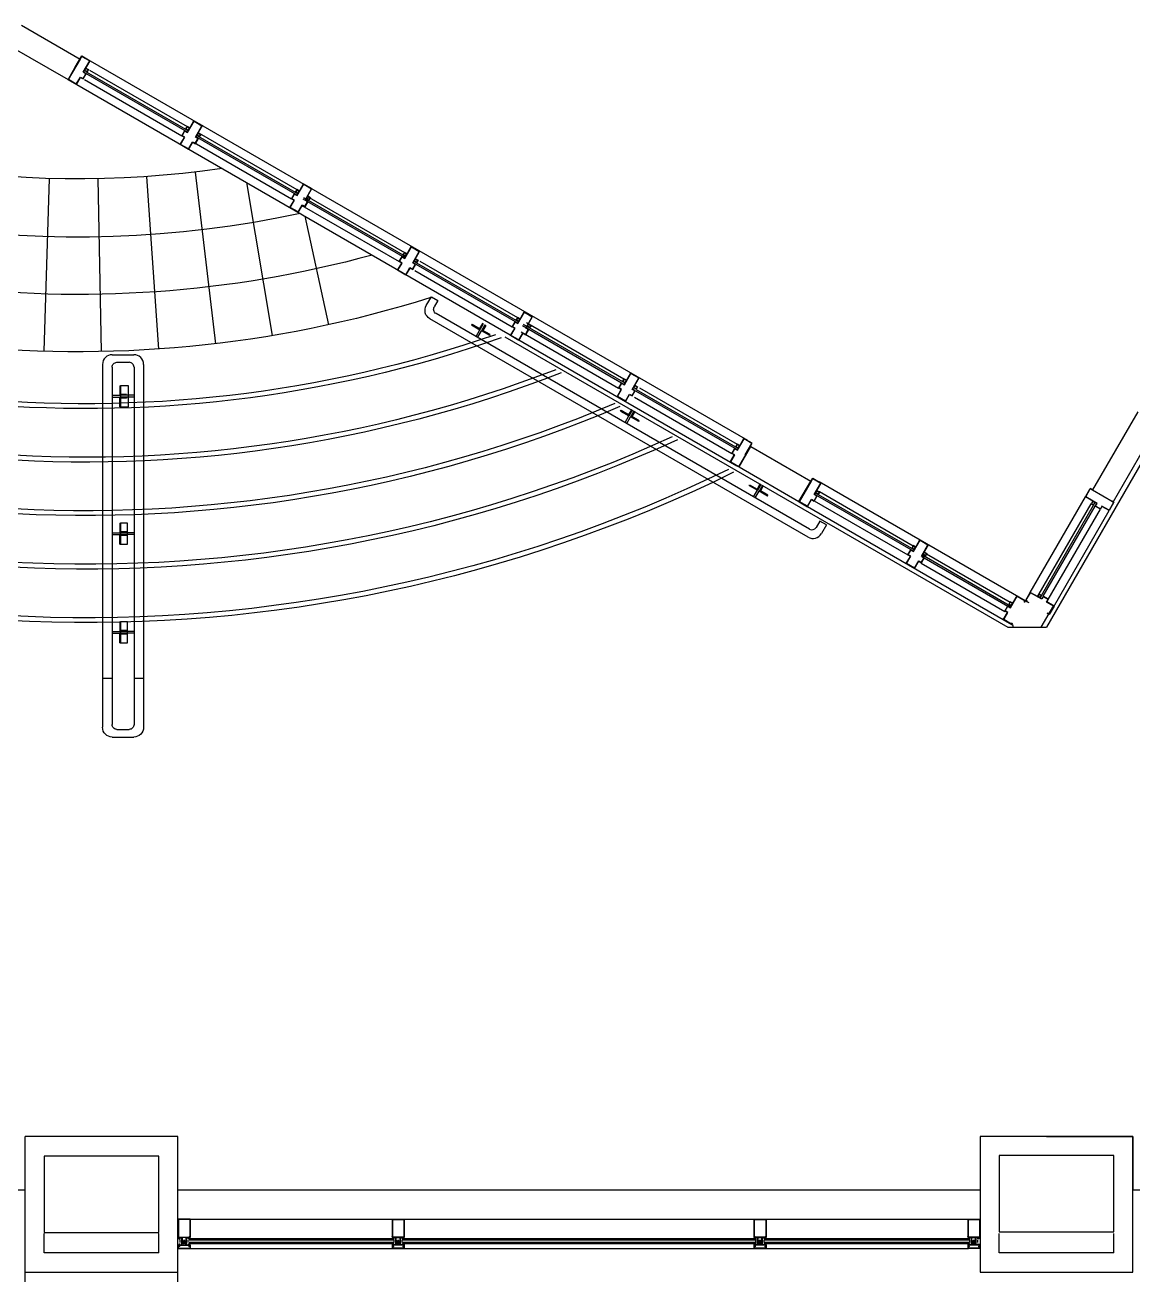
# Model space of a CAD drawing. Extents: x 11182 to 734459, y -1391328 to 152085.
# Drawn here: x 138268 to 144068, y -550706 to -544129 of the extents above; entities that cross this region are included whole.
import ezdxf

# ---------------------------------------------------------------- set-up
doc = ezdxf.new("R2010")
doc.units = 0
doc.header["$LTSCALE"] = 500
doc.header["$MEASUREMENT"] = 0
doc.layers.add('1_Wall_Exist', color=251, linetype='CONTINUOUS')

msp = doc.modelspace()

# ---------------------------------------------------------------- linework, layer by layer
at = {"layer": '1_Wall_Exist'}
for p, q in [((138248.5, -544128.7), (138555.6, -544306.1)), ((138186.5, -544236.2), (138493.6, -544413.6)), ((138530.3, -544349.5), (138564.6, -544289.9)), ((138530.8, -544351.7), (138565.2, -544292.1)), ((138564.6, -544289.9), (138608.6, -544315.3)), ((138565.2, -544292.1), (138606.4, -544315.9)), ((138555.6, -544306.1), (138493.6, -544413.6)), ((138514.5, -544377), (138530.3, -544349.5)), ((138516.7, -544376.4), (138530.9, -544351.7)), ((138530.9, -544351.7), (138530.8, -544351.7)), ((138572.1, -544375.5), (138606.4, -544315.9)), ((138574.2, -544374.9), (138608.6, -544315.3)), ((138579, -544366.6), (138586.5, -544353.6)), ((138592.8, -544374.7), (138579, -544366.6)), ((138581.2, -544365.6), (138586.8, -544356.1)), ((138592.5, -544372.2), (138581.2, -544365.6)), ((138586.5, -544353.6), (138600.4, -544361.6)), ((138586.8, -544356.1), (138598, -544362.6)), ((138598, -544362.6), (138592.5, -544372.2)), ((138600.4, -544361.6), (138592.8, -544374.7)), ((138606, -544364.8), (139116.2, -544659.3)), ((138608.6, -544315.3), (142049.9, -546301.7)), ((138492.8, -544414.3), (138514.4, -544377)), ((138536.8, -544439.7), (138492.8, -544414.3)), ((138493.6, -544413.6), (140204.4, -545401.4)), ((138494.8, -544413.7), (138516.6, -544376.3)), ((138536.2, -544437.5), (138494.8, -544413.7)), ((138514.4, -544377), (138514.5, -544377)), ((138516.6, -544376.3), (138516.7, -544376.4)), ((138536.2, -544437.5), (138557.8, -544400.2)), ((138536.8, -544439.7), (138558.4, -544402.2)), ((138557.8, -544400.2), (138571.5, -544408.1)), ((138558.4, -544402.2), (138572.1, -544410.3)), ((138571.5, -544408.1), (138585.8, -544383.4)), ((138585.8, -544383.4), (138572.1, -544375.5)), ((138572.1, -544410.3), (138588, -544382.8)), ((138588, -544382.8), (138574.2, -544374.9)), ((138578.5, -544413.8), (139088.1, -544708.1)), ((138584.9, -544380.1), (139116, -544686.7)), ((138588.3, -544372.8), (139120, -544679.7)), ((139117.7, -544688.7), (139152, -544629)), ((139118.2, -544690.8), (139152.6, -544631.2)), ((139152, -544629), (139196, -544654.4)), ((139152.6, -544631.2), (139193.8, -544655)), ((139088, -544708.1), (139103.8, -544680.7)), ((139090.2, -544707.5), (139104.4, -544682.8)), ((139103.8, -544680.7), (139117.7, -544688.7)), ((139104.4, -544682.8), (139118.2, -544690.8)), ((139116.1, -544659.4), (139108.6, -544672.3)), ((139108.6, -544672.3), (139122.5, -544680.3)), ((139116.4, -544661.8), (139110.9, -544671.5)), ((139110.9, -544671.5), (139122.2, -544678)), ((139130, -544667.4), (139116.1, -544659.4)), ((139127.7, -544668.3), (139116.4, -544661.8)), ((139122.2, -544678), (139127.7, -544668.3)), ((139122.5, -544680.3), (139130, -544667.4)), ((139159.5, -544714.6), (139193.8, -544655)), ((139161.6, -544714), (139196, -544654.4)), ((139168.6, -544704.8), (139174.2, -544695.2)), ((139173.9, -544692.7), (139187.8, -544700.7)), ((139174.2, -544695.2), (139185.4, -544701.8)), ((139180, -544694.7), (139690.2, -544989.2)), ((139080.2, -544753.4), (139101.9, -544716.1)), ((139124.2, -544778.8), (139080.2, -544753.4)), ((139082.3, -544752.8), (139104, -544715.4)), ((139123.6, -544776.6), (139082.3, -544752.8)), ((139101.9, -544716.1), (139088, -544708.1)), ((139104, -544715.4), (139090.2, -544707.5)), ((139123.6, -544776.6), (139145.3, -544739.3)), ((139124.2, -544778.8), (139145.8, -544741.4)), ((139145.3, -544739.3), (139158.9, -544747.2)), ((139145.8, -544741.4), (139159.5, -544749.4)), ((139152.5, -544743.7), (139662.1, -545038)), ((139158.9, -544710), (139690, -545016.6)), ((139158.9, -544747.2), (139173.2, -544722.5)), ((139173.2, -544722.5), (139159.5, -544714.6)), ((139159.5, -544749.4), (139175.4, -544722)), ((139175.4, -544722), (139161.6, -544714)), ((139162.3, -544702.7), (139694, -545009.6)), ((139180.2, -544713.8), (139166.4, -544705.7)), ((139179.9, -544711.3), (139168.6, -544704.8)), ((139185.4, -544701.8), (139179.9, -544711.3)), ((139187.8, -544700.7), (139180.2, -544713.8)), ((138393.2, -544931.2), (138366.6, -545835.8)), ((138648.6, -544932.5), (138666.3, -545837.2)), ((138904.3, -544921.2), (138966.1, -545824.1)), ((139159, -544897.5), (139264.9, -545796.2)), ((139427.6, -544952.9), (139561.9, -545753.8)), ((139691.8, -545018.6), (139726.1, -544958.9)), ((139692.3, -545020.7), (139726.7, -544961.1)), ((139726.1, -544958.9), (139770.1, -544984.3)), ((139726.7, -544961.1), (139767.9, -544984.9)), ((139662.1, -545038), (139677.9, -545010.6)), ((139664.3, -545037.4), (139678.5, -545012.7)), ((139677.9, -545010.6), (139691.8, -545018.6)), ((139678.5, -545012.7), (139692.3, -545020.7)), ((139690.2, -544989.3), (139682.7, -545002.2)), ((139682.7, -545002.2), (139696.6, -545010.2)), ((139690.5, -544991.7), (139685, -545001.4)), ((139685, -545001.4), (139696.3, -545007.9)), ((139704.1, -544997.3), (139690.2, -544989.3)), ((139701.8, -544998.2), (139690.5, -544991.7)), ((139696.3, -545007.9), (139701.8, -544998.2)), ((139696.6, -545010.2), (139704.1, -544997.3)), ((139733.6, -545044.5), (139767.9, -544984.9)), ((139735.7, -545043.9), (139770.1, -544984.3)), ((139742.7, -545034.7), (139748.3, -545025.1)), ((139743.7, -545023.4), (140253.9, -545317.9)), ((139748, -545022.6), (139761.9, -545030.6)), ((139748.3, -545025.1), (139759.5, -545031.7)), ((139654.3, -545083.3), (139676, -545046)), ((139698.3, -545108.7), (139654.3, -545083.3)), ((139656.4, -545082.7), (139678.1, -545045.3)), ((139697.7, -545106.5), (139656.4, -545082.7)), ((139676, -545046), (139662.1, -545038)), ((139678.1, -545045.3), (139664.3, -545037.4)), ((139697.7, -545106.5), (139719.4, -545069.2)), ((139698.3, -545108.7), (139719.9, -545071.3)), ((139716.2, -545072.4), (140225.8, -545366.7)), ((139719.4, -545069.2), (139733, -545077.1)), ((139719.9, -545071.3), (139733.6, -545079.3)), ((139722.6, -545038.7), (140253.7, -545345.3)), ((139726, -545031.4), (140257.7, -545338.3)), ((139733, -545077.1), (139747.3, -545052.4)), ((139747.3, -545052.4), (139733.6, -545044.5)), ((139733.6, -545079.3), (139749.5, -545051.9)), ((139749.5, -545051.9), (139735.7, -545043.9)), ((139754.3, -545043.7), (139740.5, -545035.6)), ((139754, -545041.2), (139742.7, -545034.7)), ((139759.5, -545031.7), (139754, -545041.2)), ((139761.9, -545030.6), (139754.3, -545043.7)), ((139732.6, -545129), (139856.6, -545697)), ((140255.5, -545347.3), (140289.8, -545287.6)), ((140256, -545349.4), (140290.4, -545289.8)), ((140289.8, -545287.6), (140333.8, -545313)), ((140290.4, -545289.8), (140331.6, -545313.6)), ((140225.8, -545366.7), (140241.6, -545339.3)), ((140228, -545366.1), (140242.2, -545341.4)), ((140241.6, -545339.3), (140255.5, -545347.3)), ((140242.2, -545341.4), (140256, -545349.4)), ((140253.9, -545318), (140246.4, -545330.9)), ((140246.4, -545330.9), (140260.3, -545338.9)), ((140254.2, -545320.4), (140248.7, -545330.1)), ((140248.7, -545330.1), (140260, -545336.6)), ((140267.8, -545326), (140253.9, -545318)), ((140265.5, -545326.9), (140254.2, -545320.4)), ((140260, -545336.6), (140265.5, -545326.9)), ((140260.3, -545338.9), (140267.8, -545326)), ((140297.3, -545373.2), (140331.6, -545313.6)), ((140299.4, -545372.6), (140333.8, -545313)), ((140306.4, -545363.4), (140312, -545353.8)), ((140311.7, -545351.3), (140325.6, -545359.3)), ((140312, -545353.8), (140323.2, -545360.4)), ((140204.4, -545401.4), (140841.5, -545769.2)), ((140218, -545412), (140239.7, -545374.7)), ((140262, -545437.4), (140218, -545412)), ((140220.1, -545411.4), (140241.8, -545374)), ((140261.4, -545435.2), (140220.1, -545411.4)), ((140239.7, -545374.7), (140225.8, -545366.7)), ((140241.8, -545374), (140228, -545366.1)), ((140261.4, -545435.2), (140283.1, -545397.9)), ((140262, -545437.4), (140283.6, -545400)), ((140283.1, -545397.9), (140296.7, -545405.8)), ((140283.6, -545400), (140297.3, -545408)), ((140296.7, -545405.8), (140311, -545381.1)), ((140311, -545381.1), (140297.3, -545373.2)), ((140297.3, -545408), (140313.2, -545380.6)), ((140313.2, -545380.6), (140299.4, -545372.6)), ((140318, -545372.4), (140304.2, -545364.3)), ((140317.7, -545369.9), (140306.4, -545363.4)), ((140307.9, -545413.7), (140817.5, -545708)), ((140314.3, -545380), (140845.4, -545686.6)), ((140323.2, -545360.4), (140317.7, -545369.9)), ((140317.7, -545372.7), (140849.4, -545679.6)), ((140325.6, -545359.3), (140318, -545372.4)), ((140335.4, -545364.7), (140845.6, -545659.2)), ((140368.7, -545596.2), (140395.2, -545550.3)), ((140395.2, -545550.3), (140429.8, -545570.4)), ((140429.8, -545570.4), (140410.6, -545603.6)), ((142367.8, -546808.8), (140387.3, -545665.6)), ((142375.1, -546766.8), (140419.9, -545638.3)), ((140817.5, -545708), (140833.3, -545680.6)), ((140819.7, -545707.4), (140833.9, -545682.7)), ((140833.3, -545680.6), (140847.2, -545688.6)), ((140833.9, -545682.7), (140847.7, -545690.7)), ((140845.6, -545659.3), (140838.1, -545672.2)), ((140838.1, -545672.2), (140852, -545680.2)), ((140845.9, -545661.7), (140840.4, -545671.4)), ((140840.4, -545671.4), (140851.7, -545677.9)), ((140859.5, -545667.3), (140845.6, -545659.3)), ((140857.2, -545668.2), (140845.9, -545661.7)), ((140847.2, -545688.6), (140881.5, -545628.9)), ((140847.7, -545690.7), (140882.1, -545631.1)), ((140851.7, -545677.9), (140857.2, -545668.2)), ((140852, -545680.2), (140859.5, -545667.3)), ((140881.5, -545628.9), (140925.5, -545654.3)), ((140882.1, -545631.1), (140923.3, -545654.9)), ((140889, -545714.5), (140923.3, -545654.9)), ((140891.1, -545713.9), (140925.5, -545654.3)), ((140893.4, -545685.2), (141403.6, -545979.7)), ((140605.9, -545698.2), (140608.3, -545693.7)), ((140605.9, -545698.2), (140649.2, -545723.1)), ((140608.3, -545693.7), (140647.5, -545716.3)), ((140629.2, -545757.7), (140649.2, -545723.1)), ((140637.9, -545762.7), (140657.9, -545728.2)), ((140662.5, -545690.4), (140647.5, -545716.3)), ((140666.8, -545692.9), (140649.2, -545723.1)), ((140675.5, -545697.9), (140657.9, -545728.2)), ((140701.3, -545753.1), (140657.9, -545728.2)), ((140666.8, -545692.9), (140662.5, -545690.4)), ((140679.8, -545700.4), (140664.7, -545726.2)), ((140703.8, -545748.7), (140664.7, -545726.2)), ((140675.5, -545697.9), (140679.8, -545700.4)), ((140701.3, -545753.1), (140703.8, -545748.7)), ((140809.7, -545753.3), (140831.4, -545716)), ((140811.8, -545752.7), (140833.5, -545715.3)), ((140831.4, -545716), (140817.5, -545708)), ((140833.5, -545715.3), (140819.7, -545707.4)), ((140853.1, -545776.5), (140874.8, -545739.2)), ((140853.7, -545778.7), (140875.3, -545741.3)), ((140865.9, -545734.2), (141375.5, -546028.5)), ((140872.3, -545700.5), (141403.4, -546007.1)), ((140874.8, -545739.2), (140888.4, -545747.1)), ((140875.3, -545741.3), (140889, -545749.3)), ((140875.7, -545693.2), (141407.4, -546000.1)), ((140888.4, -545747.1), (140902.7, -545722.4)), ((140902.7, -545722.4), (140889, -545714.5)), ((140889, -545749.3), (140904.9, -545721.9)), ((140904.9, -545721.9), (140891.1, -545713.9)), ((140909.7, -545713.7), (140895.9, -545705.6)), ((140898.1, -545704.7), (140903.7, -545695.1)), ((140909.4, -545711.2), (140898.1, -545704.7)), ((140903.4, -545692.6), (140917.3, -545700.6)), ((140903.7, -545695.1), (140914.9, -545701.7)), ((140914.9, -545701.7), (140909.4, -545711.2)), ((140917.3, -545700.6), (140909.7, -545713.7)), ((140779.5, -545759.5), (143413.4, -547280.1)), ((140853.7, -545778.7), (140809.7, -545753.3)), ((140853.1, -545776.5), (140811.8, -545752.7)), ((140841.5, -545769.2), (141994.7, -546435)), ((138724, -545853.5), (138837.4, -545853.5)), ((138673.2, -545904.3), (138673.2, -547804)), ((138723.2, -545918.9), (138723.2, -547789.4)), ((138748.6, -545893.5), (138812.8, -545893.5)), ((138838.2, -545918.9), (138838.2, -547789.4)), ((138888.2, -545904.3), (138888.2, -547804)), ((141375.5, -546028.5), (141391.3, -546001.1)), ((141377.7, -546027.9), (141391.9, -546003.2)), ((141391.3, -546001.1), (141405.2, -546009.1)), ((141391.9, -546003.2), (141405.7, -546011.2)), ((141403.6, -545979.8), (141396.1, -545992.7)), ((141396.1, -545992.7), (141410, -546000.7)), ((141403.9, -545982.2), (141398.4, -545991.9)), ((141398.4, -545991.9), (141409.7, -545998.4)), ((141417.5, -545987.8), (141403.6, -545979.8)), ((141415.2, -545988.7), (141403.9, -545982.2)), ((141405.2, -546009.1), (141439.5, -545949.4)), ((141405.7, -546011.2), (141440.1, -545951.6)), ((141409.7, -545998.4), (141415.2, -545988.7)), ((141410, -546000.7), (141417.5, -545987.8)), ((141439.5, -545949.4), (141483.5, -545974.8)), ((141440.1, -545951.6), (141481.3, -545975.4)), ((141447, -546035), (141481.3, -545975.4)), ((141449.1, -546034.4), (141483.5, -545974.8)), ((141461.4, -546013.1), (141475.3, -546021.1)), ((138723.2, -546066.2), (138763.2, -546066.2)), ((138723.2, -546076.2), (138763.2, -546076.2)), ((138763.2, -546016.2), (138763.2, -546066.2)), ((138763.2, -546016.2), (138768.2, -546016.2)), ((138798.2, -546066.2), (138763.2, -546066.2)), ((138763.2, -546126.2), (138763.2, -546076.2)), ((138798.2, -546076.2), (138763.2, -546076.2)), ((138768.2, -546016.2), (138768.2, -546061.2)), ((138810, -546016.2), (138768.2, -546016.2)), ((138768.2, -546016.2), (138768.2, -546126.2)), ((138798.2, -546061.2), (138768.2, -546061.2)), ((138798.2, -546066.2), (138798.2, -546061.2)), ((138838.2, -546066.2), (138798.2, -546066.2)), ((138798.2, -546076.2), (138798.2, -546081.2)), ((138838.2, -546076.2), (138798.2, -546076.2)), ((138810, -546126.2), (138810, -546016.2)), ((141367.7, -546073.8), (141389.4, -546036.5)), ((141411.7, -546099.2), (141367.7, -546073.8)), ((141369.8, -546073.2), (141391.5, -546035.8)), ((141411.1, -546097), (141369.8, -546073.2)), ((141389.4, -546036.5), (141375.5, -546028.5)), ((141391.5, -546035.8), (141377.7, -546027.9)), ((141411.1, -546097), (141432.8, -546059.7)), ((141411.7, -546099.2), (141433.3, -546061.8)), ((141417.1, -546068.8), (141417.2, -546068.9)), ((141432.8, -546059.7), (141446.4, -546067.6)), ((141433.3, -546061.8), (141447, -546069.8)), ((141446.4, -546067.6), (141460.7, -546042.9)), ((141460.7, -546042.9), (141447, -546035)), ((141447, -546069.8), (141462.9, -546042.4)), ((141462.9, -546042.4), (141449.1, -546034.4)), ((141467.7, -546034.2), (141453.9, -546026.1)), ((141456.1, -546025.2), (141461.7, -546015.6)), ((141467.4, -546031.7), (141456.1, -546025.2)), ((141458.1, -546076.5), (141967.7, -546370.8)), ((141461.7, -546015.6), (141472.9, -546022.2)), ((141464.5, -546042.8), (141995.6, -546349.4)), ((141472.9, -546022.2), (141467.4, -546031.7)), ((141475.3, -546021.1), (141467.7, -546034.2)), ((141467.9, -546035.5), (141999.6, -546342.4)), ((141485.6, -546027.5), (141995.8, -546322)), ((138763.2, -546126.2), (138768.2, -546126.2)), ((138798.2, -546081.2), (138768.2, -546081.2)), ((138768.2, -546126.2), (138768.2, -546081.2)), ((138768.2, -546126.2), (138810, -546126.2)), ((141386.1, -546149.2), (141388.5, -546144.7)), ((141388.5, -546144.7), (141427.7, -546167.3)), ((141442.7, -546141.4), (141427.7, -546167.3)), ((141447, -546143.9), (141429.4, -546174.1)), ((141447, -546143.9), (141442.7, -546141.4)), ((141386.1, -546149.2), (141429.4, -546174.1)), ((141409.4, -546208.7), (141429.4, -546174.1)), ((141418.1, -546213.7), (141438.1, -546179.2)), ((141455.7, -546148.9), (141438.1, -546179.2)), ((141481.5, -546204.1), (141438.1, -546179.2)), ((141460, -546151.4), (141444.9, -546177.2)), ((141484, -546199.7), (141444.9, -546177.2)), ((141455.7, -546148.9), (141460, -546151.4)), ((141481.5, -546204.1), (141484, -546199.7)), ((144093.8, -546152.7), (143857.8, -546561.5)), ((144214.5, -546243), (143615.9, -547280.1)), ((144201.3, -546214.8), (143965.3, -546623.5)), ((141967.7, -546370.8), (141983.5, -546343.3)), ((141983.5, -546343.3), (141997.3, -546351.3)), ((141995.7, -546321.9), (141988.2, -546335.1)), ((141988.2, -546335.1), (142002.1, -546343)), ((141996, -546324.5), (141990.5, -546334.1)), ((141990.5, -546334.1), (142001.8, -546340.6)), ((142009.6, -546330), (141995.7, -546321.9)), ((142007.3, -546331), (141996, -546324.5)), ((141997.3, -546351.3), (142031.7, -546291.7)), ((141997.8, -546353.4), (142032.3, -546293.9)), ((142001.8, -546340.6), (142007.3, -546331)), ((142002.1, -546343), (142009.6, -546330)), ((142066.2, -546333), (142004.1, -546440.4)), ((142006.1, -546441.3), (142068.1, -546333.8)), ((142075.7, -546317.1), (142031.7, -546291.7)), ((142073.5, -546317.7), (142032.3, -546293.9)), ((142039.1, -546377.3), (142073.5, -546317.7)), ((142041.2, -546376.6), (142075.7, -546317.1)), ((142068, -546333.9), (142381.8, -546515.1)), ((141960.4, -546415.2), (141981.5, -546378.6)), ((141962.4, -546414.9), (141983.6, -546378.1)), ((141981.5, -546378.6), (141967.7, -546370.8)), ((141969.9, -546370.2), (141984.1, -546345.5)), ((141983.6, -546378.1), (141969.9, -546370.2)), ((141984.1, -546345.5), (141997.8, -546353.4)), ((142039, -546377.2), (142039.1, -546377.3)), ((142004.1, -546440.4), (141960.1, -546415)), ((141962.4, -546414.9), (142005, -546439.5)), ((142006, -546441.4), (142319.8, -546622.6)), ((142059.3, -546538.5), (142061.7, -546534)), ((142059.3, -546538.5), (142102.6, -546563.4)), ((142061.7, -546534), (142100.9, -546556.6)), ((142115.9, -546530.7), (142100.9, -546556.6)), ((142120.2, -546533.2), (142102.6, -546563.4)), ((142128.9, -546538.2), (142111.3, -546568.5)), ((142120.2, -546533.2), (142115.9, -546530.7)), ((142133.2, -546540.7), (142118.1, -546566.5)), ((142128.9, -546538.2), (142133.2, -546540.7)), ((142319.8, -546622.4), (142381.8, -546514.9)), ((142381.8, -546515.1), (142319.8, -546622.6)), ((142383.5, -546516.2), (142321.5, -546623.7)), ((142358.2, -546559.6), (142392.5, -546500)), ((142358.7, -546561.8), (142393.1, -546502.2)), ((142392.5, -546500), (142436.5, -546525.4)), ((142393.1, -546502.2), (142434.3, -546526)), ((142400, -546585.6), (142434.3, -546526)), ((142402.1, -546585), (142436.5, -546525.4)), ((142425.4, -546517.9), (143516, -547147.4)), ((142082.6, -546598), (142102.6, -546563.4)), ((142091.3, -546603), (142111.3, -546568.5)), ((142154.7, -546593.4), (142111.3, -546568.5)), ((142157.2, -546589), (142118.1, -546566.5)), ((142154.7, -546593.4), (142157.2, -546589)), ((142358.8, -546561.8), (142358.7, -546561.8)), ((142399.4, -546618.2), (142413.7, -546593.5)), ((142413.7, -546593.5), (142400, -546585.6)), ((142400, -546620.4), (142415.9, -546593)), ((142415.9, -546593), (142402.1, -546585)), ((142405.6, -546584.9), (142917.8, -546880.6)), ((142406.9, -546576.7), (142414.4, -546563.7)), ((142420.7, -546584.8), (142406.9, -546576.7)), ((142409, -546577.6), (142921.8, -546873.6)), ((142409.1, -546575.8), (142414.7, -546566.2)), ((142420.4, -546582.3), (142409.1, -546575.8)), ((142414.4, -546563.7), (142428.4, -546571.7)), ((142414.7, -546566.2), (142426, -546572.7)), ((142426, -546572.7), (142420.4, -546582.3)), ((142428.4, -546571.7), (142420.7, -546584.8)), ((142426.7, -546569.6), (142918, -546853.2)), ((143530.5, -547098.7), (143819.6, -546598)), ((143819.6, -546598), (143845, -546554)), ((143879.2, -546632.3), (143819.6, -546598)), ((143821.8, -546597.4), (143845.6, -546556.2)), ((143881.4, -546631.8), (143821.8, -546597.4)), ((143858.6, -546561.9), (143845, -546554)), ((143857.8, -546563.2), (143845.6, -546556.2)), ((143857.4, -546561.2), (143965.3, -546623.5)), ((143857.8, -546561.5), (143858.6, -546561.9)), ((142319.8, -546622.6), (143434, -547266)), ((142321.5, -546623.7), (142365.5, -546649.1)), ((142364.5, -546647), (142321.9, -546622.4)), ((142364.5, -546647), (142385.7, -546610.3)), ((142365.2, -546648.9), (142386.4, -546612.3)), ((142385.7, -546610.3), (142399.4, -546618.2)), ((142386.4, -546612.3), (142400, -546620.4)), ((142399.2, -546618.6), (142889.9, -546902)), ((143577.5, -547105.7), (143849.9, -546633.9)), ((143590.5, -547113.2), (143862.9, -546641.4)), ((143598.8, -547118), (143871.2, -546646.2)), ((143625.6, -547135.1), (143898.7, -546662)), ((143652.2, -547175.1), (143944, -546669.8)), ((143857.9, -546620), (143849.9, -546633.9)), ((143849.9, -546633.9), (143862.9, -546641.4)), ((143858.9, -546622.3), (143852.4, -546633.6)), ((143852.4, -546633.6), (143862, -546639.1)), ((143870.9, -546627.5), (143857.9, -546620)), ((143868.6, -546627.8), (143858.9, -546622.3)), ((143862, -546639.1), (143868.6, -546627.8)), ((143862.9, -546641.4), (143870.9, -546627.5)), ((143871.2, -546646.2), (143879.2, -546632.3)), ((143898.7, -546662), (143871.2, -546646.2)), ((143873.4, -546645.6), (143881.4, -546631.8)), ((143898.1, -546659.8), (143873.4, -546645.6)), ((143906, -546646), (143898.1, -546659.8)), ((143906.7, -546648.2), (143898.7, -546662)), ((143943.4, -546667.8), (143906, -546646)), ((143944, -546669.8), (143906.7, -546648.2)), ((143967.2, -546626.4), (143943.4, -546667.8)), ((143969.4, -546625.8), (143944, -546669.8)), ((143967.2, -546626.4), (143959, -546621.7)), ((143959.8, -546620.3), (143965.3, -546623.5)), ((143969.4, -546625.8), (143959.8, -546620.3)), ((138763.2, -546735.5), (138763.2, -546785.5)), ((138763.2, -546735.5), (138768.2, -546735.5)), ((138768.2, -546735.5), (138768.2, -546780.5)), ((138804.8, -546735.5), (138768.2, -546735.5)), ((138768.2, -546735.5), (138768.2, -546845.6)), ((138804.8, -546845.6), (138804.8, -546735.5)), ((142428.9, -546724.2), (142409.8, -546757.5)), ((142463.6, -546744.2), (142428.9, -546724.2)), ((138723.2, -546785.5), (138763.2, -546785.5)), ((138723.2, -546795.5), (138763.2, -546795.5)), ((138798.2, -546785.5), (138763.2, -546785.5)), ((138763.2, -546845.5), (138763.2, -546795.5)), ((138798.2, -546795.5), (138763.2, -546795.5)), ((138798.2, -546780.5), (138768.2, -546780.5)), ((138798.2, -546800.5), (138768.2, -546800.5)), ((138768.2, -546845.5), (138768.2, -546800.5)), ((138798.2, -546785.5), (138798.2, -546780.5)), ((138838.2, -546785.5), (138798.2, -546785.5)), ((138798.2, -546795.5), (138798.2, -546800.5)), ((138838.2, -546795.5), (138798.2, -546795.5)), ((142463.6, -546744.2), (142437.2, -546790.1)), ((138763.2, -546845.5), (138768.2, -546845.5)), ((138768.2, -546845.6), (138804.8, -546845.6)), ((142917.6, -546853), (142910.1, -546865.9)), ((142910.1, -546865.9), (142924, -546873.9)), ((142917.9, -546855.4), (142912.4, -546865.1)), ((142912.4, -546865.1), (142923.7, -546871.6)), ((142931.5, -546861), (142917.6, -546853)), ((142929.2, -546861.9), (142917.9, -546855.4)), ((142919.2, -546882.3), (142953.5, -546822.6)), ((142919.7, -546884.4), (142954.1, -546824.8)), ((142923.7, -546871.6), (142929.2, -546861.9)), ((142924, -546873.9), (142931.5, -546861)), ((142953.5, -546822.6), (142997.5, -546848)), ((142954.1, -546824.8), (142995.3, -546848.6)), ((142961, -546908.2), (142995.3, -546848.6)), ((142963.1, -546907.6), (142997.5, -546848)), ((142881.7, -546947), (142903.4, -546909.7)), ((142883.8, -546946.4), (142905.5, -546909)), ((142889.5, -546901.7), (142905.3, -546874.3)), ((142903.4, -546909.7), (142889.5, -546901.7)), ((142891.7, -546901.1), (142905.9, -546876.4)), ((142905.5, -546909), (142891.7, -546901.1)), ((142905.3, -546874.3), (142919.2, -546882.3)), ((142905.9, -546876.4), (142919.7, -546884.4)), ((142925.1, -546970.2), (142946.8, -546932.9)), ((142925.7, -546972.4), (142947.3, -546935)), ((142946.8, -546932.9), (142960.4, -546940.8)), ((142947.3, -546935), (142961, -546943)), ((142960.4, -546940.8), (142974.7, -546916.1)), ((142974.7, -546916.1), (142961, -546908.2)), ((142961, -546943), (142976.9, -546915.6)), ((142976.9, -546915.6), (142963.1, -546907.6)), ((142963.2, -546909.1), (143426, -547176.3)), ((142966.6, -546901.8), (143430, -547169.3)), ((142981.7, -546907.4), (142967.9, -546899.3)), ((142970.1, -546898.4), (142975.7, -546888.8)), ((142981.4, -546904.9), (142970.1, -546898.4)), ((142975.4, -546886.3), (142989.3, -546894.3)), ((142975.7, -546888.8), (142986.9, -546895.4)), ((142986.9, -546895.4), (142981.4, -546904.9)), ((142989.3, -546894.3), (142981.7, -546907.4)), ((142987.9, -546895.9), (143426.2, -547148.9)), ((142925.7, -546972.4), (142881.7, -546947)), ((142925.1, -546970.2), (142883.8, -546946.4)), ((142959.8, -546944.6), (143398.1, -547197.7)), ((143427.5, -547175.7), (143461.8, -547116.1)), ((143428, -547177.9), (143462.4, -547118.3)), ((143461.8, -547116.1), (143505.8, -547141.5)), ((143462.4, -547118.3), (143503.6, -547142.1)), ((143505.8, -547141.5), (143531.2, -547097.5)), ((143508, -547140.9), (143531.8, -547099.7)), ((143590.8, -547131.9), (143531.2, -547097.5)), ((143591.4, -547134), (143531.8, -547099.7)), ((143569.5, -547119.6), (143577.5, -547105.7)), ((143582.5, -547127.1), (143569.5, -547119.6)), ((143572, -547119.3), (143578.5, -547108.1)), ((143581.5, -547124.9), (143572, -547119.3)), ((143577.5, -547105.7), (143590.6, -547113.3)), ((143578.5, -547108.1), (143588.1, -547113.6)), ((143588.1, -547113.6), (143581.5, -547124.9)), ((143590.6, -547113.3), (143582.5, -547127.1)), ((143598.7, -547118.1), (143590.8, -547131.9)), ((143599.3, -547120.3), (143591.4, -547134)), ((143626.2, -547134), (143598.7, -547118.1)), ((143624, -547134.6), (143599.3, -547120.3)), ((143397.8, -547195.2), (143413.6, -547167.7)), ((143411.6, -547203.2), (143397.8, -547195.2)), ((143400, -547194.6), (143414.2, -547169.9)), ((143413.8, -547202.5), (143400, -547194.6)), ((143413.6, -547167.7), (143427.5, -547175.7)), ((143414.2, -547169.9), (143428, -547177.9)), ((143425.9, -547146.4), (143418.4, -547159.4)), ((143418.4, -547159.4), (143432.3, -547167.4)), ((143426.2, -547148.9), (143420.7, -547158.5)), ((143420.7, -547158.5), (143432, -547165.1)), ((143439.8, -547154.4), (143425.9, -547146.4)), ((143437.5, -547155.4), (143426.2, -547148.9)), ((143432, -547165.1), (143437.5, -547155.4)), ((143432.3, -547167.4), (143439.8, -547154.4)), ((143499.2, -547149.6), (143503.6, -547142.1)), ((143500.6, -547150.4), (143505.8, -547141.5)), ((143516, -547147.4), (143505.8, -547141.5)), ((143516.8, -547146), (143508, -547140.9)), ((143516, -547147.4), (143522.9, -547151.4)), ((143588.5, -547280.1), (143653.9, -547166.8)), ((143616.1, -547148.3), (143624, -547134.6)), ((143653.4, -547169.9), (143616.1, -547148.3)), ((143618.1, -547147.7), (143626.2, -547134)), ((143655.6, -547169.3), (143618.1, -547147.7)), ((143653.4, -547169.9), (143629.6, -547211.3)), ((143655.6, -547169.3), (143630.2, -547213.3)), ((138763.2, -547252), (138763.2, -547302)), ((138763.2, -547252), (138768.2, -547252)), ((138768.2, -547252), (138768.2, -547297)), ((138804.8, -547252), (138768.2, -547252)), ((138768.2, -547252), (138768.2, -547362.1)), ((138804.8, -547362.1), (138804.8, -547252)), ((143442, -547270.4), (143386.3, -547238.2)), ((143390, -547240.5), (143411.6, -547203.2)), ((143434, -547265.9), (143390, -547240.5)), ((143392, -547239.9), (143413.8, -547202.5)), ((143433.4, -547263.7), (143392, -547239.9)), ((143433.4, -547263.7), (143437.3, -547256.9)), ((143434, -547265.9), (143438.7, -547257.8)), ((143630.2, -547213.3), (143620.4, -547207.7)), ((143629.6, -547211.3), (143621.1, -547206.5)), ((138723.2, -547302), (138763.2, -547302)), ((138723.2, -547312), (138763.2, -547312)), ((138798.2, -547302), (138763.2, -547302)), ((138763.2, -547362), (138763.2, -547312)), ((138798.2, -547312), (138763.2, -547312)), ((138798.2, -547297), (138768.2, -547297)), ((138798.2, -547317), (138768.2, -547317)), ((138768.2, -547362), (138768.2, -547317)), ((138798.2, -547302), (138798.2, -547297)), ((138838.2, -547302), (138798.2, -547302)), ((138798.2, -547312), (138798.2, -547317)), ((138838.2, -547312), (138798.2, -547312)), ((143413.4, -547280.1), (143615.9, -547280.1)), ((143442, -547280.1), (143442, -547270.4)), ((138763.2, -547362), (138768.2, -547362)), ((138768.2, -547362.1), (138804.8, -547362.1)), ((138723.2, -547548.3), (138673.2, -547548.3)), ((138888.2, -547548.3), (138838.2, -547548.3)), ((138724, -547854.8), (138837.4, -547854.8)), ((138748.6, -547814.8), (138812.8, -547814.8)), ((139068.2, -549945.1), (138268.2, -549945.1)), ((138268.2, -550706.4), (138268.2, -549945.1)), ((139068.2, -550706.4), (139068.2, -549945.1)), ((143268.2, -549945.1), (143268.2, -550655.1)), ((144068.2, -549945.1), (143268.2, -549945.1)), ((143615.9, -549945.1), (144068.2, -549945.1)), ((144068.2, -550655.1), (144068.2, -549945.1)), ((144068.2, -549945.1), (144068.2, -550223.9)), ((138368.2, -550047.8), (138368.2, -550447.8)), ((138968.2, -550047.8), (138368.2, -550047.8)), ((138968.2, -550447.8), (138968.2, -550047.8)), ((143368.2, -550045.3), (143368.2, -550445.3)), ((143968.2, -550045.3), (143368.2, -550045.3)), ((143968.2, -550445.3), (143968.2, -550045.3)), ((134068.2, -550223.9), (138268.2, -550223.9)), ((139068.2, -550223.9), (143268.2, -550223.9)), ((144068.2, -550223.9), (148268.2, -550223.9)), ((144068.2, -550223.9), (148268.2, -550223.9)), ((139132.6, -550379), (139069.1, -550379)), ((139069.1, -550379), (139069.1, -550474.2)), ((139070.7, -550380.6), (139070.7, -550470.1)), ((139131, -550380.6), (139070.7, -550380.6)), ((139131, -550380.6), (139131, -550468.5)), ((139132.6, -550379), (139132.6, -550473.8)), ((139133.7, -550378.9), (143208.4, -550378.9)), ((140189.7, -550379), (140189.7, -550473.8)), ((140189.7, -550379), (140253.2, -550379)), ((140191.3, -550380.6), (140191.3, -550468.5)), ((140191.3, -550380.6), (140251.6, -550380.6)), ((140251.6, -550380.6), (140251.6, -550470.1)), ((140253.2, -550379), (140253.2, -550474.2)), ((142084.5, -550379), (142084.5, -550473.8)), ((142084.5, -550379), (142148, -550379)), ((142086.1, -550380.6), (142086.1, -550468.5)), ((142086.1, -550380.6), (142146.4, -550380.6)), ((142146.4, -550380.6), (142146.4, -550470.1)), ((142148, -550379), (142148, -550474.2)), ((143203.8, -550379), (143203.8, -550473.8)), ((143203.8, -550379), (143267.3, -550379)), ((143205.4, -550380.6), (143205.4, -550468.5)), ((143205.4, -550380.6), (143265.7, -550380.6)), ((143265.7, -550380.6), (143265.7, -550470.1)), ((143267.3, -550379), (143267.3, -550474.2)), ((138368.2, -550447.8), (138968.2, -550447.8)), ((138368.2, -550555.1), (138368.2, -550452.7)), ((138968.2, -550555.1), (138968.2, -550452.7)), ((139070.7, -550474.2), (139069.1, -550474.2)), ((139070.7, -550474.2), (139070.7, -550472.4)), ((139072.8, -550472.2), (139072.8, -550480.5)), ((139072.8, -550474.2), (139088.2, -550474.2)), ((139079.5, -550474.2), (139072.8, -550474.2)), ((139072.8, -550480.5), (139079.5, -550480.5)), ((139074.4, -550472.2), (139074.4, -550472.6)), ((139074.4, -550472.6), (139127.3, -550472.6)), ((139079.5, -550480.5), (139079.5, -550474.2)), ((139079.5, -550499.6), (139079.5, -550486.8)), ((139088.2, -550512.3), (139088.2, -550474.2)), ((139091.3, -550500.4), (139091.3, -550474.2)), ((139110.6, -550474.2), (139091.3, -550474.2)), ((139110.6, -550500.4), (139110.6, -550474.2)), ((139113.6, -550474.2), (139128.9, -550474.2)), ((139113.6, -550512.3), (139113.6, -550474.2)), ((139122.2, -550480.5), (139122.2, -550474.2)), ((139128.9, -550480.5), (139122.2, -550480.5)), ((139122.2, -550499.6), (139122.2, -550486.8)), ((139127.3, -550470.6), (139127.3, -550472.6)), ((139127.7, -550486.6), (140200.2, -550486.6)), ((139127.8, -550480.1), (140200.8, -550480.1)), ((139128.9, -550470.6), (139128.9, -550480.5)), ((139131, -550470.8), (139131, -550473.8)), ((139132.6, -550473.8), (139131, -550473.8)), ((140189.7, -550473.8), (140191.3, -550473.8)), ((140191.3, -550470.8), (140191.3, -550473.8)), ((140193.4, -550470.6), (140193.4, -550474.2)), ((140208.7, -550474.2), (140193.4, -550474.2)), ((140193.4, -550474.2), (140193.4, -550480.5)), ((140193.4, -550480.5), (140200.1, -550480.5)), ((140195, -550470.6), (140195, -550472.6)), ((140247.9, -550472.6), (140195, -550472.6)), ((140200.1, -550480.5), (140200.1, -550474.2)), ((140200.1, -550499.6), (140200.1, -550486.8)), ((140208.7, -550512.3), (140208.7, -550474.2)), ((140211.7, -550500.4), (140211.7, -550474.2)), ((140211.7, -550474.2), (140231, -550474.2)), ((140231, -550500.4), (140231, -550474.2)), ((140249.5, -550474.2), (140234.1, -550474.2)), ((140234.1, -550512.3), (140234.1, -550474.2)), ((140242.8, -550480.5), (140242.8, -550474.2)), ((140249.5, -550480.5), (140242.8, -550480.5)), ((140242.8, -550499.6), (140242.8, -550486.8)), ((140243.1, -550480.1), (142095.2, -550480.1)), ((140243.1, -550486.6), (142095.1, -550486.5)), ((140247.9, -550472.2), (140247.9, -550472.6)), ((140249.5, -550472.2), (140249.5, -550474.2)), ((140249.5, -550474.2), (140249.5, -550480.5)), ((140251.6, -550474.2), (140251.6, -550472.4)), ((140251.6, -550474.2), (140253.2, -550474.2)), ((142084.5, -550473.8), (142086.1, -550473.8)), ((142086.1, -550470.8), (142086.1, -550473.8)), ((142088.2, -550470.6), (142088.2, -550480.5)), ((142103.5, -550474.2), (142088.2, -550474.2)), ((142088.2, -550480.5), (142094.9, -550480.5)), ((142089.8, -550470.6), (142089.8, -550472.6)), ((142142.7, -550472.6), (142089.8, -550472.6)), ((142094.9, -550480.5), (142094.9, -550474.2)), ((142094.9, -550499.6), (142094.9, -550486.8)), ((142103.5, -550512.3), (142103.5, -550474.2)), ((142106.5, -550500.4), (142106.5, -550474.2)), ((142106.5, -550474.2), (142125.8, -550474.2)), ((142125.8, -550500.4), (142125.8, -550474.2)), ((142144.3, -550474.2), (142128.9, -550474.2)), ((142128.9, -550512.3), (142128.9, -550474.2)), ((142137.6, -550480.5), (142137.6, -550474.2)), ((142137.6, -550480.1), (143212.3, -550480.1)), ((142144.3, -550480.5), (142137.6, -550480.5)), ((142137.6, -550499.6), (142137.6, -550486.8)), ((142137.7, -550486.5), (143212.3, -550486.5)), ((142142.7, -550472.2), (142142.7, -550472.6)), ((142144.3, -550472.2), (142144.3, -550480.5)), ((142146.4, -550474.2), (142146.4, -550472.4)), ((142146.4, -550474.2), (142148, -550474.2)), ((143203.8, -550473.8), (143205.4, -550473.8)), ((143205.4, -550470.8), (143205.4, -550473.8)), ((143207.5, -550470.6), (143207.5, -550480.5)), ((143222.8, -550474.2), (143207.5, -550474.2)), ((143207.5, -550480.5), (143214.2, -550480.5)), ((143209.1, -550470.6), (143209.1, -550472.6)), ((143262, -550472.6), (143209.1, -550472.6)), ((143214.2, -550480.5), (143214.2, -550474.2)), ((143214.2, -550499.6), (143214.2, -550486.8)), ((143222.8, -550512.3), (143222.8, -550474.2)), ((143225.8, -550500.4), (143225.8, -550474.2)), ((143225.8, -550474.2), (143245.1, -550474.2)), ((143245.1, -550500.4), (143245.1, -550474.2)), ((143263.6, -550474.2), (143248.2, -550474.2)), ((143248.2, -550512.3), (143248.2, -550474.2)), ((143256.9, -550474.2), (143263.6, -550474.2)), ((143256.9, -550480.5), (143256.9, -550474.2)), ((143263.6, -550480.5), (143256.9, -550480.5)), ((143256.9, -550499.6), (143256.9, -550486.8)), ((143262, -550472.2), (143262, -550472.6)), ((143263.6, -550472.2), (143263.6, -550474.2)), ((143263.6, -550474.2), (143263.6, -550480.5)), ((143265.7, -550474.2), (143265.7, -550472.4)), ((143265.7, -550474.2), (143267.3, -550474.2)), ((143368.2, -550445.3), (143968.2, -550445.3)), ((143368.2, -550555.1), (143368.2, -550452.7)), ((143968.2, -550555.1), (143968.2, -550452.7)), ((139070.7, -550514.8), (139069.1, -550513.8)), ((139069.1, -550513.8), (139069.1, -550531.4)), ((139069.1, -550531.4), (139132.6, -550531.4)), ((139070.7, -550529.8), (139070.7, -550514.8)), ((139070.7, -550529.8), (139131, -550529.8)), ((139073, -550515.8), (139071, -550514.9)), ((139074, -550523.5), (139071, -550514.9)), ((139072.8, -550512.3), (139128.9, -550512.3)), ((139072.8, -550512.3), (139072.8, -550513.9)), ((139073.1, -550513.9), (139072.8, -550513.9)), ((139073, -550515.8), (139074.3, -550521.1)), ((139073.1, -550513.9), (139074.6, -550521.1)), ((139075.3, -550523.5), (139074, -550523.5)), ((139074.6, -550521.1), (139074.3, -550521.1)), ((139074.8, -550513.9), (139126.9, -550513.9)), ((139074.9, -550513.9), (139075.8, -550520.6)), ((139075.8, -550520.6), (139075.3, -550523.5)), ((139077.9, -550512.3), (139077.9, -550505.9)), ((139091.3, -550507), (139088.2, -550507)), ((139091.3, -550500.4), (139094.9, -550500.4)), ((139094.9, -550494.4), (139094.9, -550500.4)), ((139097.9, -550507), (139094.9, -550507)), ((139097.9, -550493.6), (139097.9, -550507)), ((139104.1, -550493.6), (139104.1, -550507)), ((139107.6, -550507), (139104.1, -550507)), ((139107.6, -550494.2), (139107.6, -550500.4)), ((139110.6, -550500.4), (139107.6, -550500.4)), ((139110.6, -550507), (139113.6, -550507)), ((139123.8, -550512.3), (139123.8, -550505.9)), ((139126.6, -550515.6), (139125.9, -550520.6)), ((139125.9, -550520.6), (139126.4, -550523.5)), ((139126.4, -550523.5), (139127.7, -550523.5)), ((139126.9, -550513.9), (139126.6, -550515.6)), ((139128.6, -550513.9), (139127.1, -550521.1)), ((139127.1, -550521.1), (139127.4, -550521.1)), ((139128.7, -550515.8), (139127.4, -550521.1)), ((139127.7, -550499.1), (140199, -550499.1)), ((139127.7, -550505.5), (140199, -550505.5)), ((139127.7, -550523.5), (139130.7, -550514.9)), ((139128.6, -550513.9), (139128.9, -550513.9)), ((139128.7, -550515.8), (139130.7, -550514.9)), ((139128.9, -550512.3), (139128.9, -550513.9)), ((139131, -550514.8), (139132.6, -550513.8)), ((139131, -550514.8), (139131, -550529.8)), ((139132.6, -550513.8), (139132.6, -550531.4)), ((139133.5, -550531.4), (143208.4, -550531.3)), ((140189.7, -550513.8), (140189.7, -550531.4)), ((140191.3, -550514.8), (140189.7, -550513.8)), ((140253.2, -550531.4), (140189.7, -550531.4)), ((140191.3, -550514.8), (140191.3, -550529.8)), ((140251.6, -550529.8), (140191.3, -550529.8)), ((140193.6, -550515.8), (140191.6, -550514.9)), ((140194.6, -550523.5), (140191.6, -550514.9)), ((140193.4, -550512.3), (140193.4, -550513.9)), ((140249.5, -550512.3), (140193.4, -550512.3)), ((140193.7, -550513.9), (140193.4, -550513.9)), ((140193.6, -550515.8), (140194.9, -550521.1)), ((140193.7, -550513.9), (140195.2, -550521.1)), ((140195.9, -550523.5), (140194.6, -550523.5)), ((140195.2, -550521.1), (140194.9, -550521.1)), ((140247.5, -550513.9), (140195.4, -550513.9)), ((140195.4, -550513.9), (140195.7, -550515.6)), ((140195.7, -550515.6), (140196.4, -550520.6)), ((140196.4, -550520.6), (140195.9, -550523.5)), ((140198.5, -550512.3), (140198.5, -550505.9)), ((140211.7, -550507), (140208.7, -550507)), ((140211.7, -550500.4), (140214.7, -550500.4)), ((140214.7, -550494.2), (140214.7, -550500.4)), ((140214.7, -550507), (140218.2, -550507)), ((140218.2, -550493.6), (140218.2, -550507)), ((140224.4, -550493.6), (140224.4, -550507)), ((140224.4, -550507), (140227.4, -550507)), ((140227.4, -550494.4), (140227.4, -550500.4)), ((140231, -550500.4), (140227.4, -550500.4)), ((140231, -550507), (140234.1, -550507)), ((140243.7, -550499.1), (142095.1, -550499.2)), ((140243.7, -550505.5), (142094.9, -550505.4)), ((140244.4, -550512.3), (140244.4, -550505.9)), ((140247.4, -550513.9), (140246.5, -550520.6)), ((140246.5, -550520.6), (140247, -550523.5)), ((140247, -550523.5), (140248.3, -550523.5)), ((140249.2, -550513.9), (140247.7, -550521.1)), ((140247.7, -550521.1), (140248, -550521.1)), ((140249.3, -550515.8), (140248, -550521.1)), ((140248.3, -550523.5), (140251.3, -550514.9)), ((140249.2, -550513.9), (140249.5, -550513.9)), ((140249.3, -550515.8), (140251.3, -550514.9)), ((140249.5, -550512.3), (140249.5, -550513.9)), ((140251.6, -550514.8), (140253.2, -550513.8)), ((140251.6, -550529.8), (140251.6, -550514.8)), ((140253.2, -550513.8), (140253.2, -550531.4)), ((142084.5, -550513.8), (142084.5, -550531.4)), ((142086.1, -550514.8), (142084.5, -550513.8)), ((142148, -550531.4), (142084.5, -550531.4)), ((142086.1, -550514.8), (142086.1, -550529.8)), ((142146.4, -550529.8), (142086.1, -550529.8)), ((142088.4, -550515.8), (142086.4, -550514.9)), ((142089.4, -550523.5), (142086.4, -550514.9)), ((142088.2, -550512.3), (142088.2, -550513.9)), ((142144.3, -550512.3), (142088.2, -550512.3)), ((142088.5, -550513.9), (142088.2, -550513.9)), ((142088.4, -550515.8), (142089.7, -550521.1)), ((142088.5, -550513.9), (142090, -550521.1)), ((142090.7, -550523.5), (142089.4, -550523.5)), ((142090, -550521.1), (142089.7, -550521.1)), ((142142.3, -550513.9), (142090.2, -550513.9)), ((142090.2, -550513.9), (142090.5, -550515.6)), ((142090.5, -550515.6), (142091.2, -550520.6)), ((142091.2, -550520.6), (142090.7, -550523.5)), ((142093.3, -550512.3), (142093.3, -550505.9)), ((142106.5, -550507), (142103.5, -550507)), ((142106.5, -550500.4), (142109.5, -550500.4)), ((142109.5, -550494.2), (142109.5, -550500.4)), ((142109.5, -550507), (142113, -550507)), ((142113, -550493.6), (142113, -550507)), ((142119.2, -550493.6), (142119.2, -550507)), ((142119.2, -550507), (142122.2, -550507)), ((142122.2, -550494.4), (142122.2, -550500.4)), ((142125.8, -550500.4), (142122.2, -550500.4)), ((142125.8, -550507), (142128.9, -550507)), ((142137.5, -550499.2), (143212.3, -550499.2)), ((142137.5, -550505.4), (143212.3, -550505.4)), ((142139.2, -550512.3), (142139.2, -550505.9)), ((142142.2, -550513.9), (142141.3, -550520.6)), ((142141.3, -550520.6), (142141.8, -550523.5)), ((142141.8, -550523.5), (142143.1, -550523.5)), ((142144, -550513.9), (142142.5, -550521.1)), ((142142.5, -550521.1), (142142.8, -550521.1)), ((142144.1, -550515.8), (142142.8, -550521.1)), ((142143.1, -550523.5), (142146.1, -550514.9)), ((142144, -550513.9), (142144.3, -550513.9)), ((142144.1, -550515.8), (142146.1, -550514.9)), ((142144.3, -550512.3), (142144.3, -550513.9)), ((142146.4, -550514.8), (142148, -550513.8)), ((142146.4, -550529.8), (142146.4, -550514.8)), ((142148, -550513.8), (142148, -550531.4)), ((143203.8, -550513.8), (143203.8, -550531.4)), ((143205.4, -550514.8), (143203.8, -550513.8)), ((143267.3, -550531.4), (143203.8, -550531.4)), ((143205.4, -550514.8), (143205.4, -550529.8)), ((143265.7, -550529.8), (143205.4, -550529.8)), ((143207.7, -550515.8), (143205.7, -550514.9)), ((143208.7, -550523.5), (143205.7, -550514.9)), ((143207.5, -550512.3), (143207.5, -550513.9)), ((143263.6, -550512.3), (143207.5, -550512.3)), ((143207.8, -550513.9), (143207.5, -550513.9)), ((143207.7, -550515.8), (143209, -550521.1)), ((143207.8, -550513.9), (143209.3, -550521.1)), ((143210, -550523.5), (143208.7, -550523.5)), ((143209.3, -550521.1), (143209, -550521.1)), ((143261.6, -550513.9), (143209.5, -550513.9)), ((143209.5, -550513.9), (143209.8, -550515.6)), ((143209.8, -550515.6), (143210.5, -550520.6)), ((143210.5, -550520.6), (143210, -550523.5)), ((143212.6, -550512.3), (143212.6, -550505.9)), ((143225.8, -550507), (143222.8, -550507)), ((143225.8, -550500.4), (143228.8, -550500.4)), ((143228.8, -550494.2), (143228.8, -550500.4)), ((143228.8, -550507), (143232.3, -550507)), ((143232.3, -550493.6), (143232.3, -550507)), ((143238.5, -550493.6), (143238.5, -550507)), ((143238.5, -550507), (143241.5, -550507)), ((143241.5, -550494.4), (143241.5, -550500.4)), ((143245.1, -550500.4), (143241.5, -550500.4)), ((143245.1, -550507), (143248.2, -550507)), ((143258.5, -550512.3), (143258.5, -550505.9)), ((143261.5, -550513.9), (143260.6, -550520.6)), ((143260.6, -550520.6), (143261.1, -550523.5)), ((143261.1, -550523.5), (143262.4, -550523.5)), ((143263.3, -550513.9), (143261.8, -550521.1)), ((143261.8, -550521.1), (143262.1, -550521.1)), ((143263.4, -550515.8), (143262.1, -550521.1)), ((143262.4, -550523.5), (143265.4, -550514.9)), ((143263.3, -550513.9), (143263.6, -550513.9)), ((143263.4, -550515.8), (143265.4, -550514.9)), ((143263.6, -550512.3), (143263.6, -550513.9)), ((143265.7, -550514.8), (143267.3, -550513.8)), ((143265.7, -550529.8), (143265.7, -550514.8)), ((143267.3, -550513.8), (143267.3, -550531.4)), ((138968.2, -550555.1), (138368.2, -550555.1)), ((143968.2, -550555.1), (143368.2, -550555.1)), ((138268.2, -550655.1), (139068.2, -550655.1)), ((143268.2, -550655.1), (144068.2, -550655.1))]:
    msp.add_line(p, q, dxfattribs=at)
at = {"layer": '1_Wall_Exist', "extrusion": (0, 0, -1)}
for centre, radius, start, end in [((-138546.1, -539694.2), 5239.3, 261.73017, 297.6797), ((-138546.3, -539694.5), 5543.9, 257.89708, 298.6093), ((-138546.3, -539693.5), 5845, 254.73865, 299.53162), ((-138546.6, -539693.6), 6144.8, 252.51159, 300.39671), ((-138583.7, -539540.6), 6595.1, 250.73013, 300.52571), ((-138583.7, -539541.3), 6569, 250.91852, 300.52892), ((-138584, -539540.4), 6875.3, 248.75152, 300.50484), ((-138584, -539540.9), 6849.5, 248.92045, 300.50698), ((-140412.6, -545621.6), 50.8, 299.8989, 30.05315), ((-140432.5, -545616.3), 25.4, 299.80094, 30.10982), ((-138584, -539542.5), 7128, 247.11995, 300.49395), ((-138583.8, -539543.3), 7152.7, 246.96255, 300.49544), ((-138584.2, -539542.3), 7433.5, 245.36047, 300.47664), ((-138584.3, -539541.1), 7409.5, 245.50306, 300.47135), ((-138748.5, -545918.8), 25.3, 359.77354, 90.22646), ((-138584.2, -539543.1), 7712.9, 243.89507, 300.46231), ((-138584.3, -539542.4), 7688.2, 244.02387, 300.4598), ((-138748.5, -547789.5), 25.3, 269.77354, 0.22646), ((-138812.9, -547789.5), 25.3, 179.77354, 270.22646), ((-138724.1, -547803.9), 50.9, 270.11257, 359.88743), ((-138837.3, -547803.9), 50.9, 180.11257, 269.88743), ((-139101.2, -550494.2), 6.3, 358.1817, 180), ((-139129.9, -550470.9), 2.62, 6.58194, 182.1211), ((-139129.9, -550470.7), 1, 5.71059, 185.19443), ((-140192.4, -550470.9), 2.62, 357.8789, 173.41806), ((-140192.4, -550470.7), 1, 354.80557, 174.28941), ((-140221.1, -550494.2), 6.3, 0, 181.8183), ((-142087.2, -550470.9), 2.62, 357.8789, 173.41806), ((-142087.2, -550470.7), 1, 354.80557, 174.28941), ((-142115.9, -550494.2), 6.3, 0, 181.8183), ((-143206.5, -550470.9), 2.62, 357.8789, 173.41806), ((-143206.5, -550470.7), 1, 354.80557, 174.28941), ((-143235.2, -550494.2), 6.3, 0, 181.8183), ((-139093.1, -550505.8), 2.16, 326.30993, 213.69007), ((-139101, -550494.3), 3.18, 12.72436, 167.27564), ((-139138.2, -550510.3), 6.6, 327.99462, 40.69553), ((-140184.1, -550510.3), 6.6, 139.30447, 212.00538), ((-140221.3, -550494.3), 3.18, 12.72436, 167.27564), ((-140229.2, -550505.8), 2.16, 326.30993, 213.69007), ((-142078.9, -550510.3), 6.6, 139.30447, 212.00538), ((-142116.1, -550494.3), 3.18, 12.72436, 167.27564), ((-142124, -550505.8), 2.16, 326.30993, 213.69007), ((-143198.2, -550510.3), 6.6, 139.30447, 212.00538), ((-143235.4, -550494.3), 3.18, 12.72436, 167.27564), ((-143243.3, -550505.8), 2.16, 326.30993, 213.69007)]:
    msp.add_arc(centre, radius, start, end, dxfattribs=at)
at = {"layer": '1_Wall_Exist'}
for centre, radius, start, end in [((138724.1, -545904.4), 50.9, 90.11257, 179.88743), ((138837.3, -545904.4), 50.9, 0.11257, 89.88743), ((138812.9, -545918.8), 25.3, 359.77354, 90.22646), ((142393.2, -546765), 50.6, 239.89018, 330.29721), ((142387.8, -546744.7), 25.5, 240.11571, 329.80838), ((139071.8, -550472.5), 2.62, 6.58194, 182.1211), ((139071.8, -550472.3), 1, 5.71059, 185.19443), ((140250.5, -550472.5), 2.62, 357.8789, 173.41806), ((140250.5, -550472.3), 1, 354.80557, 174.28941), ((142145.3, -550472.5), 2.62, 357.8789, 173.41806), ((142145.3, -550472.3), 1, 354.80557, 174.28941), ((143264.6, -550472.5), 2.62, 357.8789, 173.41806), ((143264.6, -550472.3), 1, 354.80557, 174.28941), ((139063.5, -550510.3), 6.6, 327.99462, 40.69553), ((139109.1, -550505.6), 2.05, 316.97493, 223.02507), ((140213.2, -550505.6), 2.05, 316.97493, 223.02507), ((140258.8, -550510.3), 6.6, 139.30447, 212.00538), ((142108, -550505.6), 2.05, 316.97493, 223.02507), ((142153.6, -550510.3), 6.6, 139.30447, 212.00538), ((143227.3, -550505.6), 2.05, 316.97493, 223.02507), ((143272.9, -550510.3), 6.6, 139.30447, 212.00538)]:
    msp.add_arc(centre, radius, start, end, dxfattribs=at)

doc.saveas('drawing.dxf')
